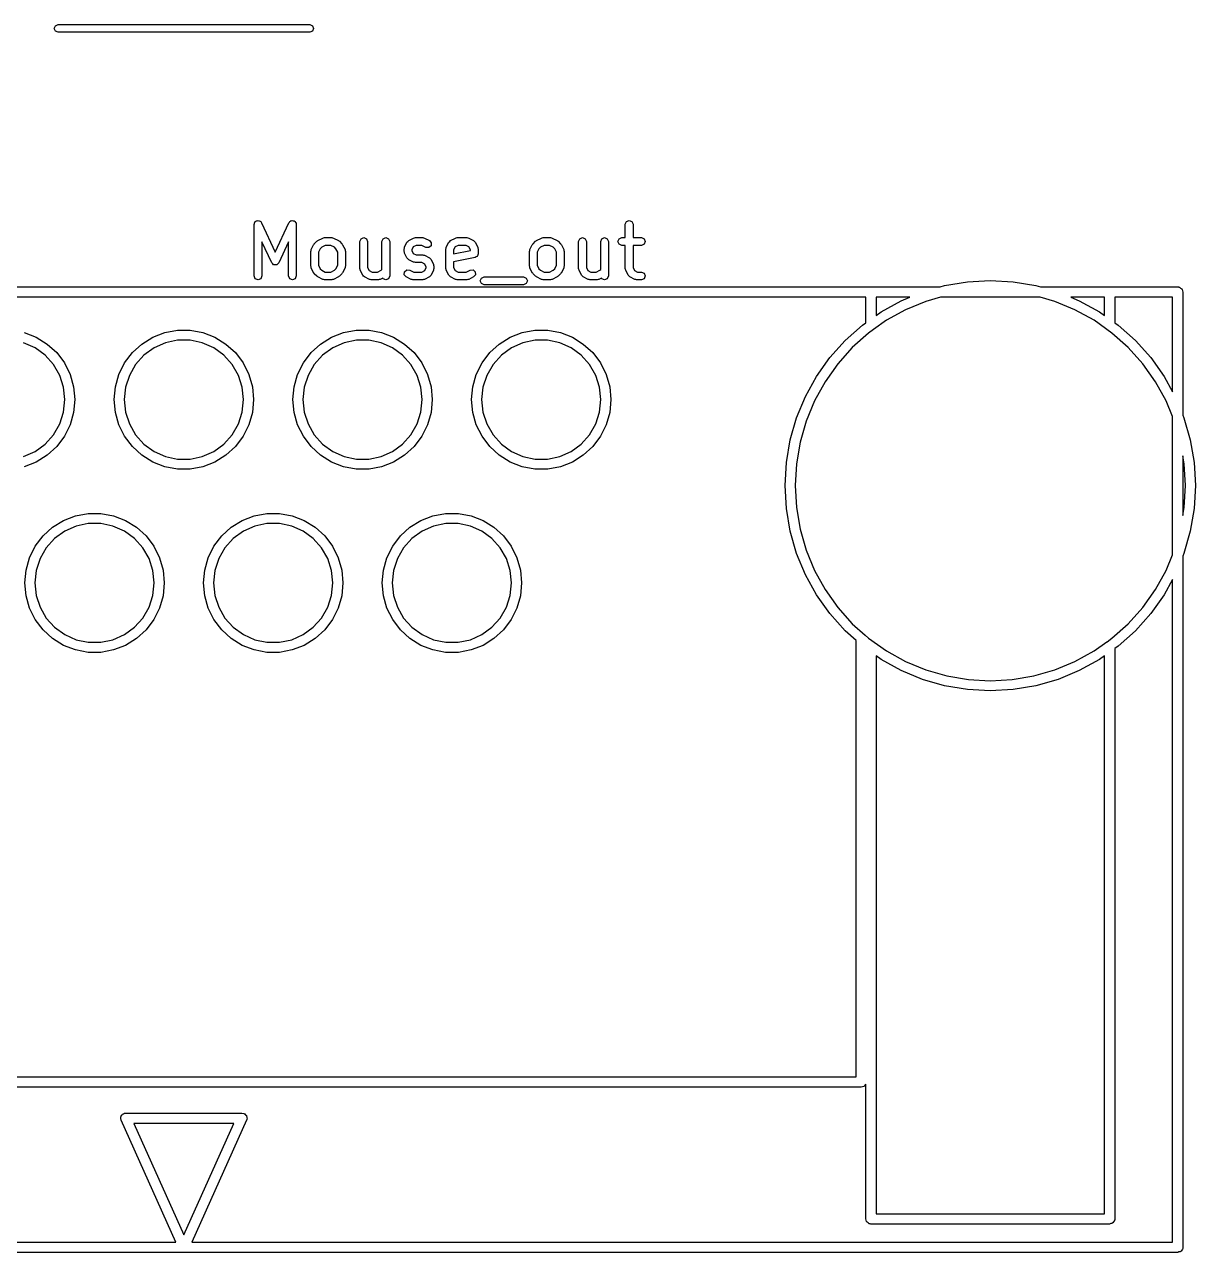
# Model space of a CAD drawing. Extents: x 1.38 to 2.62, y -3.52 to -1.68.
# Drawn here: x 1.903 to 2.617, y -3.52 to -2.771 of the extents above; entities that cross this region are included whole.
import ezdxf

# ---------------------------------------------------------------- set-up
doc = ezdxf.new("R2010")
doc.units = 0
doc.header["$MEASUREMENT"] = 0
doc.layers.add('BLACK', color=7, linetype='CONTINUOUS')

msp = doc.modelspace()

# ---------------------------------------------------------------- linework, layer by layer
at = {"layer": 'BLACK', "linetype": 'CONTINUOUS'}
for p, q in [((1.92087, -2.77361), (1.92156, -2.77194)), ((1.92156, -2.77528), (1.92087, -2.77361)), ((1.92156, -2.77194), (1.92323, -2.77124)), ((1.92323, -2.77597), (1.92156, -2.77528)), ((1.92323, -2.77124), (2, -2.77124)), ((2, -2.77597), (1.92323, -2.77597)), ((2, -2.77124), (2.07677, -2.77124)), ((2.07677, -2.77597), (2, -2.77597)), ((2.07677, -2.77124), (2.07844, -2.77194)), ((2.07844, -2.77528), (2.07677, -2.77597)), ((2.07844, -2.77194), (2.07913, -2.77361)), ((2.07913, -2.77361), (2.07844, -2.77528)), ((2.04398, -2.89124), (2.04427, -2.89093)), ((2.04427, -2.89093), (2.04478, -2.89091)), ((2.04478, -2.89091), (2.04526, -2.89071)), ((2.04526, -2.89071), (2.04565, -2.89087)), ((2.04565, -2.89087), (2.04607, -2.89085)), ((2.04607, -2.89085), (2.04645, -2.89121)), ((2.06507, -2.89121), (2.06545, -2.89085)), ((2.06545, -2.89085), (2.06587, -2.89087)), ((2.06587, -2.89087), (2.06626, -2.89071)), ((2.06626, -2.89071), (2.06674, -2.89091)), ((2.06674, -2.89091), (2.06726, -2.89093)), ((2.06726, -2.89093), (2.06754, -2.89124)), ((2.27007, -2.8914), (2.27174, -2.89071)), ((2.27174, -2.89071), (2.27341, -2.8914)), ((2.0429, -2.89307), (2.04306, -2.89269)), ((2.0429, -2.92457), (2.0429, -2.89307)), ((2.04304, -2.89227), (2.0434, -2.89188)), ((2.04306, -2.89269), (2.04304, -2.89227)), ((2.0434, -2.89188), (2.04359, -2.8914)), ((2.04359, -2.8914), (2.04398, -2.89124)), ((2.04645, -2.89121), (2.04693, -2.8914)), ((2.04693, -2.8914), (2.0471, -2.89179)), ((2.0471, -2.89179), (2.0474, -2.89208)), ((2.0474, -2.89208), (2.05576, -2.90999)), ((2.05576, -2.90999), (2.06412, -2.89208)), ((2.06412, -2.89208), (2.06443, -2.89179)), ((2.06443, -2.89179), (2.06459, -2.8914)), ((2.06459, -2.8914), (2.06507, -2.89121)), ((2.06754, -2.89124), (2.06793, -2.8914)), ((2.06793, -2.8914), (2.06813, -2.89188)), ((2.06813, -2.89188), (2.06848, -2.89227)), ((2.06848, -2.89227), (2.06846, -2.89269)), ((2.06846, -2.89269), (2.06862, -2.89307)), ((2.06862, -2.89307), (2.06862, -2.92457)), ((2.26937, -2.89307), (2.27007, -2.8914)), ((2.26937, -2.90121), (2.26937, -2.89307)), ((2.27341, -2.8914), (2.2741, -2.89307)), ((2.2741, -2.89307), (2.2741, -2.90121)), ((2.05362, -2.91657), (2.04763, -2.90372)), ((2.04763, -2.90372), (2.04763, -2.92457)), ((2.0639, -2.90372), (2.0579, -2.91657)), ((2.0639, -2.92457), (2.0639, -2.90372)), ((2.07765, -2.90852), (2.07915, -2.90552)), ((2.07915, -2.90552), (2.07944, -2.90526)), ((2.07944, -2.90526), (2.07959, -2.9049)), ((2.07959, -2.9049), (2.08109, -2.9034)), ((2.08109, -2.9034), (2.08145, -2.90325)), ((2.08145, -2.90325), (2.0817, -2.90296)), ((2.0817, -2.90296), (2.0847, -2.90146)), ((2.08632, -2.90594), (2.08416, -2.90701)), ((2.0847, -2.90146), (2.08525, -2.90142)), ((2.08525, -2.90142), (2.08576, -2.90121)), ((2.08576, -2.90121), (2.09026, -2.90121)), ((2.0897, -2.90594), (2.08632, -2.90594)), ((2.09186, -2.90701), (2.0897, -2.90594)), ((2.09026, -2.90121), (2.09077, -2.90142)), ((2.09077, -2.90142), (2.09132, -2.90146)), ((2.09132, -2.90146), (2.09431, -2.90296)), ((2.09431, -2.90296), (2.09457, -2.90325)), ((2.09457, -2.90325), (2.09493, -2.9034)), ((2.09493, -2.9034), (2.09643, -2.9049)), ((2.09643, -2.9049), (2.09658, -2.90526)), ((2.09658, -2.90526), (2.09687, -2.90552)), ((2.09687, -2.90552), (2.09837, -2.90852)), ((2.10739, -2.90357), (2.10809, -2.9019)), ((2.10739, -2.92007), (2.10739, -2.90357)), ((2.10809, -2.9019), (2.10976, -2.90121)), ((2.10976, -2.90121), (2.11143, -2.9019)), ((2.11143, -2.9019), (2.11212, -2.90357)), ((2.11212, -2.90357), (2.11212, -2.91951)), ((2.12089, -2.90357), (2.12158, -2.9019)), ((2.12089, -2.92059), (2.12089, -2.90357)), ((2.12158, -2.9019), (2.12325, -2.90121)), ((2.12325, -2.90121), (2.12492, -2.9019)), ((2.12492, -2.9019), (2.12562, -2.90357)), ((2.12562, -2.90357), (2.12562, -2.92457)), ((2.13464, -2.90702), (2.13614, -2.90402)), ((2.13614, -2.90402), (2.13671, -2.90353)), ((2.13671, -2.90353), (2.1372, -2.90296)), ((2.1372, -2.90296), (2.1402, -2.90146)), ((2.14181, -2.90594), (2.14001, -2.90683)), ((2.1402, -2.90146), (2.14074, -2.90142)), ((2.14074, -2.90142), (2.14125, -2.90121)), ((2.14125, -2.90121), (2.14575, -2.90121)), ((2.14519, -2.90594), (2.14181, -2.90594)), ((2.14769, -2.90719), (2.14519, -2.90594)), ((2.14575, -2.90121), (2.14626, -2.90142)), ((2.14626, -2.90142), (2.14681, -2.90146)), ((2.14681, -2.90146), (2.14981, -2.90296)), ((2.14981, -2.90296), (2.15099, -2.90433)), ((2.15099, -2.90433), (2.15086, -2.90613)), ((2.16014, -2.90702), (2.16164, -2.90402)), ((2.16164, -2.90402), (2.1622, -2.90353)), ((2.1622, -2.90353), (2.16269, -2.90296)), ((2.16269, -2.90296), (2.16569, -2.90146)), ((2.16731, -2.90594), (2.16551, -2.90683)), ((2.16569, -2.90146), (2.16624, -2.90142)), ((2.16624, -2.90142), (2.16675, -2.90121)), ((2.16675, -2.90121), (2.17275, -2.90121)), ((2.17219, -2.90594), (2.16731, -2.90594)), ((2.17399, -2.90683), (2.17219, -2.90594)), ((2.17275, -2.90121), (2.17326, -2.90142)), ((2.17326, -2.90142), (2.1738, -2.90146)), ((2.1738, -2.90146), (2.1768, -2.90296)), ((2.1768, -2.90296), (2.1773, -2.90353)), ((2.1773, -2.90353), (2.17786, -2.90402)), ((2.17786, -2.90402), (2.17936, -2.90702)), ((2.21113, -2.90852), (2.21263, -2.90552)), ((2.21263, -2.90552), (2.21292, -2.90526)), ((2.21292, -2.90526), (2.21307, -2.9049)), ((2.21307, -2.9049), (2.21457, -2.9034)), ((2.21457, -2.9034), (2.21493, -2.90325)), ((2.21493, -2.90325), (2.21519, -2.90296)), ((2.21519, -2.90296), (2.21819, -2.90146)), ((2.2198, -2.90594), (2.21764, -2.90701)), ((2.21819, -2.90146), (2.21873, -2.90142)), ((2.21873, -2.90142), (2.21924, -2.90121)), ((2.21924, -2.90121), (2.22374, -2.90121)), ((2.22318, -2.90594), (2.2198, -2.90594)), ((2.22534, -2.90701), (2.22318, -2.90594)), ((2.22374, -2.90121), (2.22425, -2.90142)), ((2.22425, -2.90142), (2.2248, -2.90146)), ((2.2248, -2.90146), (2.2278, -2.90296)), ((2.2278, -2.90296), (2.22805, -2.90325)), ((2.22805, -2.90325), (2.22841, -2.9034)), ((2.22841, -2.9034), (2.22991, -2.9049)), ((2.22991, -2.9049), (2.23006, -2.90526)), ((2.23006, -2.90526), (2.23035, -2.90552)), ((2.23035, -2.90552), (2.23185, -2.90852)), ((2.24088, -2.90357), (2.24157, -2.9019)), ((2.24088, -2.92007), (2.24088, -2.90357)), ((2.24157, -2.9019), (2.24324, -2.90121)), ((2.24324, -2.90121), (2.24491, -2.9019)), ((2.24491, -2.9019), (2.2456, -2.90357)), ((2.2456, -2.90357), (2.2456, -2.91951)), ((2.25438, -2.90357), (2.25507, -2.9019)), ((2.25438, -2.92059), (2.25438, -2.90357)), ((2.25507, -2.9019), (2.25674, -2.90121)), ((2.25674, -2.90121), (2.25841, -2.9019)), ((2.25841, -2.9019), (2.2591, -2.90357)), ((2.2591, -2.90357), (2.2591, -2.92457)), ((2.26487, -2.90357), (2.26557, -2.9019)), ((2.26557, -2.90524), (2.26487, -2.90357)), ((2.26557, -2.9019), (2.26724, -2.90121)), ((2.26724, -2.90594), (2.26557, -2.90524)), ((2.26724, -2.90121), (2.26937, -2.90121)), ((2.26937, -2.90594), (2.26724, -2.90594)), ((2.26937, -2.92007), (2.26937, -2.90594)), ((2.2741, -2.90121), (2.27924, -2.90121)), ((2.27924, -2.90594), (2.2741, -2.90594)), ((2.2741, -2.90594), (2.2741, -2.91951)), ((2.27924, -2.90121), (2.28091, -2.9019)), ((2.28091, -2.90524), (2.27924, -2.90594)), ((2.28091, -2.9019), (2.2816, -2.90357)), ((2.2816, -2.90357), (2.28091, -2.90524)), ((2.0774, -2.90957), (2.07761, -2.90906)), ((2.0774, -2.91857), (2.0774, -2.90957)), ((2.07761, -2.90906), (2.07765, -2.90852)), ((2.0832, -2.90797), (2.08212, -2.91013)), ((2.08212, -2.91013), (2.08212, -2.91801)), ((2.08416, -2.90701), (2.0832, -2.90797)), ((2.09282, -2.90797), (2.09186, -2.90701)), ((2.0939, -2.91013), (2.09282, -2.90797)), ((2.0939, -2.91801), (2.0939, -2.91013)), ((2.09837, -2.90852), (2.09841, -2.90906)), ((2.09841, -2.90906), (2.09862, -2.90957)), ((2.09862, -2.90957), (2.09862, -2.91857)), ((2.13439, -2.90807), (2.1346, -2.90756)), ((2.13439, -2.90957), (2.13439, -2.90807)), ((2.1346, -2.91008), (2.13439, -2.90957)), ((2.1346, -2.90756), (2.13464, -2.90702)), ((2.13464, -2.91063), (2.1346, -2.91008)), ((2.13614, -2.91363), (2.13464, -2.91063)), ((2.14001, -2.90683), (2.13912, -2.90863)), ((2.13912, -2.90863), (2.13912, -2.90901)), ((2.13912, -2.90901), (2.14001, -2.91081)), ((2.14001, -2.91081), (2.14181, -2.91171)), ((2.14181, -2.91171), (2.14575, -2.91171)), ((2.14575, -2.91171), (2.14626, -2.91192)), ((2.14626, -2.91192), (2.14681, -2.91196)), ((2.14681, -2.91196), (2.14981, -2.91346)), ((2.1495, -2.90731), (2.14769, -2.90719)), ((2.15086, -2.90613), (2.1495, -2.90731)), ((2.15989, -2.90807), (2.1601, -2.90756)), ((2.15989, -2.92007), (2.15989, -2.90807)), ((2.1601, -2.90756), (2.16014, -2.90702)), ((2.16551, -2.90683), (2.16461, -2.90863)), ((2.16461, -2.90863), (2.16461, -2.91119)), ((2.16461, -2.91119), (2.17489, -2.90914)), ((2.17771, -2.91339), (2.16461, -2.91601)), ((2.17489, -2.90863), (2.17399, -2.90683)), ((2.17489, -2.90914), (2.17489, -2.90863)), ((2.17828, -2.91301), (2.17771, -2.91339)), ((2.17892, -2.91274), (2.17828, -2.91301)), ((2.17901, -2.91252), (2.17892, -2.91274)), ((2.17921, -2.91238), (2.17901, -2.91252)), ((2.17935, -2.91171), (2.17921, -2.91238)), ((2.17961, -2.91107), (2.17935, -2.91171)), ((2.17936, -2.90702), (2.1794, -2.90756)), ((2.1794, -2.90756), (2.17961, -2.90807)), ((2.17961, -2.90807), (2.17961, -2.91107)), ((2.21088, -2.90957), (2.21109, -2.90906)), ((2.21088, -2.91857), (2.21088, -2.90957)), ((2.21109, -2.90906), (2.21113, -2.90852)), ((2.21668, -2.90797), (2.21561, -2.91013)), ((2.21561, -2.91013), (2.21561, -2.91801)), ((2.21764, -2.90701), (2.21668, -2.90797)), ((2.2263, -2.90797), (2.22534, -2.90701)), ((2.22738, -2.91013), (2.2263, -2.90797)), ((2.22738, -2.91801), (2.22738, -2.91013)), ((2.23185, -2.90852), (2.23189, -2.90906)), ((2.23189, -2.90906), (2.2321, -2.90957)), ((2.2321, -2.90957), (2.2321, -2.91857)), ((2.05422, -2.91712), (2.05362, -2.91657)), ((2.05476, -2.91771), (2.05422, -2.91712)), ((2.05487, -2.91772), (2.05476, -2.91771)), ((2.05496, -2.91779), (2.05487, -2.91772)), ((2.05576, -2.91776), (2.05496, -2.91779)), ((2.05657, -2.91779), (2.05576, -2.91776)), ((2.05665, -2.91772), (2.05657, -2.91779)), ((2.05676, -2.91771), (2.05665, -2.91772)), ((2.05731, -2.91712), (2.05676, -2.91771)), ((2.0579, -2.91657), (2.05731, -2.91712)), ((2.07761, -2.91908), (2.0774, -2.91857)), ((2.07765, -2.91963), (2.07761, -2.91908)), ((2.07915, -2.92263), (2.07765, -2.91963)), ((2.08212, -2.91801), (2.0832, -2.92017)), ((2.0832, -2.92017), (2.08416, -2.92113)), ((2.09186, -2.92113), (2.09282, -2.92017)), ((2.09282, -2.92017), (2.0939, -2.91801)), ((2.09837, -2.91963), (2.09687, -2.92263)), ((2.09841, -2.91908), (2.09837, -2.91963)), ((2.09862, -2.91857), (2.09841, -2.91908)), ((2.1076, -2.92058), (2.10739, -2.92007)), ((2.10764, -2.92113), (2.1076, -2.92058)), ((2.11212, -2.91951), (2.11302, -2.92131)), ((2.12036, -2.92113), (2.12089, -2.92059)), ((2.13464, -2.92201), (2.13601, -2.92083)), ((2.13601, -2.92083), (2.13781, -2.92096)), ((2.13671, -2.91412), (2.13614, -2.91363)), ((2.1372, -2.91468), (2.13671, -2.91412)), ((2.1402, -2.91618), (2.1372, -2.91468)), ((2.14074, -2.91622), (2.1402, -2.91618)), ((2.14125, -2.91643), (2.14074, -2.91622)), ((2.14519, -2.91643), (2.14125, -2.91643)), ((2.14699, -2.91733), (2.14519, -2.91643)), ((2.14789, -2.91913), (2.14699, -2.91733)), ((2.14699, -2.92131), (2.14789, -2.91951)), ((2.14789, -2.91951), (2.14789, -2.91913)), ((2.14981, -2.91346), (2.1503, -2.91402)), ((2.1503, -2.91402), (2.15086, -2.91452)), ((2.15086, -2.91452), (2.15236, -2.91751)), ((2.15236, -2.91751), (2.1524, -2.91806)), ((2.1524, -2.92058), (2.15236, -2.92113)), ((2.1524, -2.91806), (2.15261, -2.91857)), ((2.15261, -2.92007), (2.1524, -2.92058)), ((2.15261, -2.91857), (2.15261, -2.92007)), ((2.1601, -2.92058), (2.15989, -2.92007)), ((2.16014, -2.92113), (2.1601, -2.92058)), ((2.16461, -2.91601), (2.16461, -2.91951)), ((2.16461, -2.91951), (2.16551, -2.92131)), ((2.17469, -2.92096), (2.1765, -2.92083)), ((2.1765, -2.92083), (2.17786, -2.92201)), ((2.21109, -2.91908), (2.21088, -2.91857)), ((2.21113, -2.91963), (2.21109, -2.91908)), ((2.21263, -2.92263), (2.21113, -2.91963)), ((2.21561, -2.91801), (2.21668, -2.92017)), ((2.21668, -2.92017), (2.21764, -2.92113)), ((2.22534, -2.92113), (2.2263, -2.92017)), ((2.2263, -2.92017), (2.22738, -2.91801)), ((2.23185, -2.91963), (2.23035, -2.92263)), ((2.23189, -2.91908), (2.23185, -2.91963)), ((2.2321, -2.91857), (2.23189, -2.91908)), ((2.24109, -2.92058), (2.24088, -2.92007)), ((2.24113, -2.92113), (2.24109, -2.92058)), ((2.2456, -2.91951), (2.2465, -2.92131)), ((2.25384, -2.92113), (2.25438, -2.92059)), ((2.26958, -2.92058), (2.26937, -2.92007)), ((2.26962, -2.92113), (2.26958, -2.92058)), ((2.2741, -2.91951), (2.275, -2.92131)), ((2.04359, -2.92624), (2.0429, -2.92457)), ((2.04526, -2.92693), (2.04359, -2.92624)), ((2.04693, -2.92624), (2.04526, -2.92693)), ((2.04763, -2.92457), (2.04693, -2.92624)), ((2.06459, -2.92624), (2.0639, -2.92457)), ((2.06626, -2.92693), (2.06459, -2.92624)), ((2.06793, -2.92624), (2.06626, -2.92693)), ((2.06862, -2.92457), (2.06793, -2.92624)), ((2.07944, -2.92288), (2.07915, -2.92263)), ((2.07959, -2.92324), (2.07944, -2.92288)), ((2.08109, -2.92474), (2.07959, -2.92324)), ((2.08145, -2.92489), (2.08109, -2.92474)), ((2.0817, -2.92518), (2.08145, -2.92489)), ((2.0847, -2.92668), (2.0817, -2.92518)), ((2.08416, -2.92113), (2.08632, -2.92221)), ((2.08525, -2.92672), (2.0847, -2.92668)), ((2.08576, -2.92693), (2.08525, -2.92672)), ((2.09026, -2.92693), (2.08576, -2.92693)), ((2.08632, -2.92221), (2.0897, -2.92221)), ((2.0897, -2.92221), (2.09186, -2.92113)), ((2.09077, -2.92672), (2.09026, -2.92693)), ((2.09132, -2.92668), (2.09077, -2.92672)), ((2.09431, -2.92518), (2.09132, -2.92668)), ((2.09457, -2.92489), (2.09431, -2.92518)), ((2.09493, -2.92474), (2.09457, -2.92489)), ((2.09643, -2.92324), (2.09493, -2.92474)), ((2.09658, -2.92288), (2.09643, -2.92324)), ((2.09687, -2.92263), (2.09658, -2.92288)), ((2.10914, -2.92413), (2.10764, -2.92113)), ((2.10971, -2.92462), (2.10914, -2.92413)), ((2.1102, -2.92518), (2.10971, -2.92462)), ((2.1132, -2.92668), (2.1102, -2.92518)), ((2.11302, -2.92131), (2.11481, -2.92221)), ((2.11375, -2.92672), (2.1132, -2.92668)), ((2.11426, -2.92693), (2.11375, -2.92672)), ((2.11876, -2.92693), (2.11426, -2.92693)), ((2.11481, -2.92221), (2.1182, -2.92221)), ((2.1182, -2.92221), (2.12036, -2.92113)), ((2.11926, -2.92672), (2.11876, -2.92693)), ((2.11981, -2.92668), (2.11926, -2.92672)), ((2.12143, -2.92587), (2.11981, -2.92668)), ((2.12158, -2.92624), (2.12143, -2.92587)), ((2.12325, -2.92693), (2.12158, -2.92624)), ((2.12492, -2.92624), (2.12325, -2.92693)), ((2.12562, -2.92457), (2.12492, -2.92624)), ((2.13451, -2.92382), (2.13464, -2.92201)), ((2.1357, -2.92518), (2.13451, -2.92382)), ((2.1387, -2.92668), (2.1357, -2.92518)), ((2.13781, -2.92096), (2.14031, -2.92221)), ((2.13924, -2.92672), (2.1387, -2.92668)), ((2.13975, -2.92693), (2.13924, -2.92672)), ((2.14575, -2.92693), (2.13975, -2.92693)), ((2.14031, -2.92221), (2.14519, -2.92221)), ((2.14519, -2.92221), (2.14699, -2.92131)), ((2.14626, -2.92672), (2.14575, -2.92693)), ((2.14681, -2.92668), (2.14626, -2.92672)), ((2.14981, -2.92518), (2.14681, -2.92668)), ((2.1503, -2.92462), (2.14981, -2.92518)), ((2.15086, -2.92413), (2.1503, -2.92462)), ((2.15236, -2.92113), (2.15086, -2.92413)), ((2.16164, -2.92413), (2.16014, -2.92113)), ((2.1622, -2.92462), (2.16164, -2.92413)), ((2.16269, -2.92518), (2.1622, -2.92462)), ((2.16569, -2.92668), (2.16269, -2.92518)), ((2.16551, -2.92131), (2.16731, -2.92221)), ((2.16624, -2.92672), (2.16569, -2.92668)), ((2.16675, -2.92693), (2.16624, -2.92672)), ((2.17275, -2.92693), (2.16675, -2.92693)), ((2.16731, -2.92221), (2.17219, -2.92221)), ((2.17219, -2.92221), (2.17469, -2.92096)), ((2.17326, -2.92672), (2.17275, -2.92693)), ((2.1738, -2.92668), (2.17326, -2.92672)), ((2.1768, -2.92518), (2.1738, -2.92668)), ((2.17799, -2.92382), (2.1768, -2.92518)), ((2.17786, -2.92201), (2.17799, -2.92382)), ((2.18088, -2.92757), (2.18158, -2.9259)), ((2.18158, -2.92924), (2.18088, -2.92757)), ((2.18158, -2.9259), (2.18325, -2.92521)), ((2.18325, -2.92521), (2.20724, -2.92521)), ((2.20724, -2.92521), (2.20891, -2.9259)), ((2.20891, -2.9259), (2.20961, -2.92757)), ((2.20961, -2.92757), (2.20891, -2.92924)), ((2.21292, -2.92288), (2.21263, -2.92263)), ((2.21307, -2.92324), (2.21292, -2.92288)), ((2.21457, -2.92474), (2.21307, -2.92324)), ((2.21493, -2.92489), (2.21457, -2.92474)), ((2.21519, -2.92518), (2.21493, -2.92489)), ((2.21819, -2.92668), (2.21519, -2.92518)), ((2.21764, -2.92113), (2.2198, -2.92221)), ((2.21873, -2.92672), (2.21819, -2.92668)), ((2.21924, -2.92693), (2.21873, -2.92672)), ((2.22374, -2.92693), (2.21924, -2.92693)), ((2.2198, -2.92221), (2.22318, -2.92221)), ((2.22318, -2.92221), (2.22534, -2.92113)), ((2.22425, -2.92672), (2.22374, -2.92693)), ((2.2248, -2.92668), (2.22425, -2.92672)), ((2.2278, -2.92518), (2.2248, -2.92668)), ((2.22805, -2.92489), (2.2278, -2.92518)), ((2.22841, -2.92474), (2.22805, -2.92489)), ((2.22991, -2.92324), (2.22841, -2.92474)), ((2.23006, -2.92288), (2.22991, -2.92324)), ((2.23035, -2.92263), (2.23006, -2.92288)), ((2.24263, -2.92413), (2.24113, -2.92113)), ((2.24319, -2.92462), (2.24263, -2.92413)), ((2.24368, -2.92518), (2.24319, -2.92462)), ((2.24668, -2.92668), (2.24368, -2.92518)), ((2.2465, -2.92131), (2.2483, -2.92221)), ((2.24723, -2.92672), (2.24668, -2.92668)), ((2.24774, -2.92693), (2.24723, -2.92672)), ((2.25224, -2.92693), (2.24774, -2.92693)), ((2.2483, -2.92221), (2.25168, -2.92221)), ((2.25168, -2.92221), (2.25384, -2.92113)), ((2.25275, -2.92672), (2.25224, -2.92693)), ((2.25329, -2.92668), (2.25275, -2.92672)), ((2.25492, -2.92587), (2.25329, -2.92668)), ((2.25507, -2.92624), (2.25492, -2.92587)), ((2.25674, -2.92693), (2.25507, -2.92624)), ((2.25841, -2.92624), (2.25674, -2.92693)), ((2.2591, -2.92457), (2.25841, -2.92624)), ((2.27112, -2.92413), (2.26962, -2.92113)), ((2.27169, -2.92462), (2.27112, -2.92413)), ((2.27218, -2.92518), (2.27169, -2.92462)), ((2.27518, -2.92668), (2.27218, -2.92518)), ((2.275, -2.92131), (2.27679, -2.92221)), ((2.27573, -2.92672), (2.27518, -2.92668)), ((2.27624, -2.92693), (2.27573, -2.92672)), ((2.27924, -2.92693), (2.27624, -2.92693)), ((2.27679, -2.92221), (2.27924, -2.92221)), ((2.27924, -2.92221), (2.28091, -2.9229)), ((2.28091, -2.92624), (2.27924, -2.92693)), ((2.28091, -2.9229), (2.2816, -2.92457)), ((2.2816, -2.92457), (2.28091, -2.92624)), ((2.46427, -2.93042), (2.47811, -2.92807)), ((2.47811, -2.92807), (2.49213, -2.92728)), ((2.49213, -2.92728), (2.50614, -2.92807)), ((2.50614, -2.92807), (2.51998, -2.93042)), ((1.5385, -2.93122), (2.4615, -2.93122)), ((2.18325, -2.92993), (2.18158, -2.92924)), ((2.20724, -2.92993), (2.18325, -2.92993)), ((2.20891, -2.92924), (2.20724, -2.92993)), ((2.4615, -2.93122), (2.46427, -2.93042)), ((2.51998, -2.93042), (2.52276, -2.93122)), ((2.52276, -2.93122), (2.6065, -2.93122)), ((2.6065, -2.93122), (2.60691, -2.93129)), ((2.60691, -2.93129), (2.60704, -2.93127)), ((2.60704, -2.93127), (2.60716, -2.93134)), ((2.60716, -2.93134), (2.60757, -2.93141)), ((2.60757, -2.93141), (2.6082, -2.93194)), ((2.6082, -2.93194), (2.60891, -2.93235)), ((2.60891, -2.93235), (2.60901, -2.93261)), ((2.60901, -2.93261), (2.60922, -2.9328)), ((2.60922, -2.9328), (2.60937, -2.9336)), ((2.60937, -2.9336), (2.60965, -2.93437)), ((2.60965, -2.93437), (2.60965, -3.00956)), ((2.41614, -2.93752), (1.58386, -2.93752)), ((2.41614, -2.95313), (2.41614, -2.93752)), ((2.42244, -2.93752), (2.42244, -2.94866)), ((2.44302, -2.93752), (2.42244, -2.93752)), ((2.42552, -2.94647), (2.43781, -2.93968)), ((2.43781, -2.93968), (2.44302, -2.93752)), ((2.45279, -2.94008), (2.44046, -2.94519)), ((2.46167, -2.93752), (2.45279, -2.94008)), ((2.52258, -2.93752), (2.46167, -2.93752)), ((2.53146, -2.94008), (2.52258, -2.93752)), ((2.54379, -2.94519), (2.53146, -2.94008)), ((2.54123, -2.93752), (2.54645, -2.93968)), ((2.56181, -2.93752), (2.54123, -2.93752)), ((2.54645, -2.93968), (2.55873, -2.94647)), ((2.56181, -2.94866), (2.56181, -2.93752)), ((2.56811, -2.93752), (2.56811, -2.95313)), ((2.60335, -2.93752), (2.56811, -2.93752)), ((2.60335, -2.9953), (2.60335, -2.93752)), ((2.42244, -2.94866), (2.42552, -2.94647)), ((2.44046, -2.94519), (2.42877, -2.95165)), ((2.55548, -2.95165), (2.54379, -2.94519)), ((2.55873, -2.94647), (2.56181, -2.94866)), ((1.98836, -2.95912), (1.99608, -2.95768)), ((1.99608, -2.95768), (2.00392, -2.95768)), ((2.00392, -2.95768), (2.01164, -2.95912)), ((2.09742, -2.95912), (2.10513, -2.95768)), ((2.10513, -2.95768), (2.11298, -2.95768)), ((2.11298, -2.95768), (2.12069, -2.95912)), ((2.20647, -2.95912), (2.21419, -2.95768)), ((2.21419, -2.95768), (2.22203, -2.95768)), ((2.22203, -2.95768), (2.22975, -2.95912)), ((2.4036, -2.96395), (2.41407, -2.9546)), ((2.41407, -2.9546), (2.41614, -2.95313)), ((2.42083, -2.95728), (2.41788, -2.95938)), ((2.42087, -2.95728), (2.42083, -2.95728)), ((2.42091, -2.95723), (2.42087, -2.95728)), ((2.42877, -2.95165), (2.42091, -2.95723)), ((2.56637, -2.95938), (2.55548, -2.95165)), ((2.56811, -2.95313), (2.57018, -2.9546)), ((2.57018, -2.9546), (2.58065, -2.96395)), ((1.90915, -2.96848), (1.9022, -2.96538)), ((1.90258, -2.95912), (1.9099, -2.96196)), ((1.9099, -2.96196), (1.91657, -2.96609)), ((1.97438, -2.96609), (1.98105, -2.96196)), ((1.98105, -2.96196), (1.98836, -2.95912)), ((1.98875, -2.96538), (1.98179, -2.96848)), ((1.99619, -2.9638), (1.98875, -2.96538)), ((2.00381, -2.9638), (1.99619, -2.9638)), ((2.01125, -2.96538), (2.00381, -2.9638)), ((2.01821, -2.96848), (2.01125, -2.96538)), ((2.01164, -2.95912), (2.01895, -2.96196)), ((2.01895, -2.96196), (2.02562, -2.96609)), ((2.08343, -2.96609), (2.0901, -2.96196)), ((2.0901, -2.96196), (2.09742, -2.95912)), ((2.0978, -2.96538), (2.09085, -2.96848)), ((2.10525, -2.9638), (2.0978, -2.96538)), ((2.11286, -2.9638), (2.10525, -2.9638)), ((2.12031, -2.96538), (2.11286, -2.9638)), ((2.12727, -2.96848), (2.12031, -2.96538)), ((2.12069, -2.95912), (2.12801, -2.96196)), ((2.12801, -2.96196), (2.13468, -2.96609)), ((2.19249, -2.96609), (2.19916, -2.96196)), ((2.19916, -2.96196), (2.20647, -2.95912)), ((2.20686, -2.96538), (2.1999, -2.96848)), ((2.2143, -2.9638), (2.20686, -2.96538)), ((2.22192, -2.9638), (2.2143, -2.9638)), ((2.22936, -2.96538), (2.22192, -2.9638)), ((2.23632, -2.96848), (2.22936, -2.96538)), ((2.22975, -2.95912), (2.23706, -2.96196)), ((2.23706, -2.96196), (2.24373, -2.96609)), ((2.39424, -2.97442), (2.4036, -2.96395)), ((2.41788, -2.95938), (2.40792, -2.96827)), ((2.57633, -2.96827), (2.56637, -2.95938)), ((2.58065, -2.96395), (2.59001, -2.97442)), ((1.91531, -2.97295), (1.90915, -2.96848)), ((1.92041, -2.97861), (1.91531, -2.97295)), ((1.91657, -2.96609), (1.92237, -2.97137)), ((1.92237, -2.97137), (1.9271, -2.97764)), ((1.96385, -2.97764), (1.96858, -2.97137)), ((1.96858, -2.97137), (1.97438, -2.96609)), ((1.97563, -2.97295), (1.97054, -2.97861)), ((1.98179, -2.96848), (1.97563, -2.97295)), ((2.02437, -2.97295), (2.01821, -2.96848)), ((2.02946, -2.97861), (2.02437, -2.97295)), ((2.02562, -2.96609), (2.03142, -2.97137)), ((2.03142, -2.97137), (2.03615, -2.97764)), ((2.0729, -2.97764), (2.07763, -2.97137)), ((2.07763, -2.97137), (2.08343, -2.96609)), ((2.08469, -2.97295), (2.07959, -2.97861)), ((2.09085, -2.96848), (2.08469, -2.97295)), ((2.13342, -2.97295), (2.12727, -2.96848)), ((2.13852, -2.97861), (2.13342, -2.97295)), ((2.13468, -2.96609), (2.14048, -2.97137)), ((2.14048, -2.97137), (2.14521, -2.97764)), ((2.18196, -2.97764), (2.18669, -2.97137)), ((2.18669, -2.97137), (2.19249, -2.96609)), ((2.19374, -2.97295), (2.18865, -2.97861)), ((2.1999, -2.96848), (2.19374, -2.97295)), ((2.24248, -2.97295), (2.23632, -2.96848)), ((2.24757, -2.97861), (2.24248, -2.97295)), ((2.24373, -2.96609), (2.24953, -2.97137)), ((2.24953, -2.97137), (2.25426, -2.97764)), ((2.40792, -2.96827), (2.39902, -2.97823)), ((2.58523, -2.97823), (2.57633, -2.96827)), ((1.92422, -2.98521), (1.92041, -2.97861)), ((1.9271, -2.97764), (1.93059, -2.98466)), ((1.96035, -2.98466), (1.96385, -2.97764)), ((1.97054, -2.97861), (1.96673, -2.98521)), ((2.03327, -2.98521), (2.02946, -2.97861)), ((2.03615, -2.97764), (2.03965, -2.98466)), ((2.06941, -2.98466), (2.0729, -2.97764)), ((2.07959, -2.97861), (2.07578, -2.98521)), ((2.14233, -2.98521), (2.13852, -2.97861)), ((2.14521, -2.97764), (2.1487, -2.98466)), ((2.17846, -2.98466), (2.18196, -2.97764)), ((2.18865, -2.97861), (2.18484, -2.98521)), ((2.25138, -2.98521), (2.24757, -2.97861)), ((2.25426, -2.97764), (2.25776, -2.98466)), ((2.38612, -2.98587), (2.39424, -2.97442)), ((2.39902, -2.97823), (2.39129, -2.98912)), ((2.59296, -2.98912), (2.58523, -2.97823)), ((2.59001, -2.97442), (2.59813, -2.98587)), ((1.92657, -2.99245), (1.92422, -2.98521)), ((1.93059, -2.98466), (1.93274, -2.99221)), ((1.9582, -2.99221), (1.96035, -2.98466)), ((1.96673, -2.98521), (1.96438, -2.99245)), ((2.03562, -2.99245), (2.03327, -2.98521)), ((2.03965, -2.98466), (2.0418, -2.99221)), ((2.06726, -2.99221), (2.06941, -2.98466)), ((2.07578, -2.98521), (2.07343, -2.99245)), ((2.14468, -2.99245), (2.14233, -2.98521)), ((2.1487, -2.98466), (2.15085, -2.99221)), ((2.17631, -2.99221), (2.17846, -2.98466)), ((2.18484, -2.98521), (2.18249, -2.99245)), ((2.25373, -2.99245), (2.25138, -2.98521)), ((2.25776, -2.98466), (2.25991, -2.99221)), ((2.37933, -2.99816), (2.38612, -2.98587)), ((2.59813, -2.98587), (2.60335, -2.9953)), ((1.92736, -3.00002), (1.92657, -2.99245)), ((1.93274, -2.99221), (1.93346, -3.00002)), ((1.95748, -3.00002), (1.9582, -2.99221)), ((1.96438, -2.99245), (1.96358, -3.00002)), ((2.03642, -3.00002), (2.03562, -2.99245)), ((2.0418, -2.99221), (2.04252, -3.00002)), ((2.06654, -3.00002), (2.06726, -2.99221)), ((2.07343, -2.99245), (2.07264, -3.00002)), ((2.14548, -3.00002), (2.14468, -2.99245)), ((2.15085, -2.99221), (2.15157, -3.00002)), ((2.17559, -3.00002), (2.17631, -2.99221)), ((2.18249, -2.99245), (2.18169, -3.00002)), ((2.25453, -3.00002), (2.25373, -2.99245)), ((2.25991, -2.99221), (2.26063, -3.00002)), ((2.39129, -2.98912), (2.38483, -3.00081)), ((2.59942, -3.00081), (2.59296, -2.98912)), ((1.92657, -3.00759), (1.92736, -3.00002)), ((1.93346, -3.00002), (1.93274, -3.00783)), ((1.9582, -3.00783), (1.95748, -3.00002)), ((1.96358, -3.00002), (1.96438, -3.00759)), ((2.03562, -3.00759), (2.03642, -3.00002)), ((2.04252, -3.00002), (2.0418, -3.00783)), ((2.06726, -3.00783), (2.06654, -3.00002)), ((2.07264, -3.00002), (2.07343, -3.00759)), ((2.14468, -3.00759), (2.14548, -3.00002)), ((2.15157, -3.00002), (2.15085, -3.00783)), ((2.17631, -3.00783), (2.17559, -3.00002)), ((2.18169, -3.00002), (2.18249, -3.00759)), ((2.25373, -3.00759), (2.25453, -3.00002)), ((2.26063, -3.00002), (2.25991, -3.00783)), ((2.37395, -3.01113), (2.37933, -2.99816)), ((2.38483, -3.00081), (2.37972, -3.01315)), ((2.60335, -3.0103), (2.59942, -3.00081)), ((1.92422, -3.01483), (1.92657, -3.00759)), ((1.93274, -3.00783), (1.93059, -3.01538)), ((1.96035, -3.01538), (1.9582, -3.00783)), ((1.96438, -3.00759), (1.96673, -3.01483)), ((2.03327, -3.01483), (2.03562, -3.00759)), ((2.0418, -3.00783), (2.03965, -3.01538)), ((2.06941, -3.01538), (2.06726, -3.00783)), ((2.07343, -3.00759), (2.07578, -3.01483)), ((2.14233, -3.01483), (2.14468, -3.00759)), ((2.15085, -3.00783), (2.1487, -3.01538)), ((2.17846, -3.01538), (2.17631, -3.00783)), ((2.18249, -3.00759), (2.18484, -3.01483)), ((2.25138, -3.01483), (2.25373, -3.00759)), ((2.25991, -3.00783), (2.25776, -3.01538)), ((2.60335, -3.09466), (2.60335, -3.0103)), ((2.60965, -3.00956), (2.6103, -3.01113)), ((1.92041, -3.02143), (1.92422, -3.01483)), ((1.93059, -3.01538), (1.9271, -3.0224)), ((1.96385, -3.0224), (1.96035, -3.01538)), ((1.96673, -3.01483), (1.97054, -3.02143)), ((2.02946, -3.02143), (2.03327, -3.01483)), ((2.03965, -3.01538), (2.03615, -3.0224)), ((2.0729, -3.0224), (2.06941, -3.01538)), ((2.07578, -3.01483), (2.07959, -3.02143)), ((2.13852, -3.02143), (2.14233, -3.01483)), ((2.1487, -3.01538), (2.14521, -3.0224)), ((2.18196, -3.0224), (2.17846, -3.01538)), ((2.18484, -3.01483), (2.18865, -3.02143)), ((2.24757, -3.02143), (2.25138, -3.01483)), ((2.25776, -3.01538), (2.25426, -3.0224)), ((2.37007, -3.02462), (2.37395, -3.01113)), ((2.37972, -3.01315), (2.37603, -3.02598)), ((2.6103, -3.01113), (2.61418, -3.02462)), ((1.91531, -3.02709), (1.92041, -3.02143)), ((1.9271, -3.0224), (1.92237, -3.02866)), ((1.96858, -3.02866), (1.96385, -3.0224)), ((1.97054, -3.02143), (1.97563, -3.02709)), ((2.02437, -3.02709), (2.02946, -3.02143)), ((2.03615, -3.0224), (2.03142, -3.02866)), ((2.07763, -3.02866), (2.0729, -3.0224)), ((2.07959, -3.02143), (2.08469, -3.02709)), ((2.13342, -3.02709), (2.13852, -3.02143)), ((2.14521, -3.0224), (2.14048, -3.02866)), ((2.18669, -3.02866), (2.18196, -3.0224)), ((2.18865, -3.02143), (2.19374, -3.02709)), ((2.24248, -3.02709), (2.24757, -3.02143)), ((2.25426, -3.0224), (2.24953, -3.02866)), ((2.36772, -3.03846), (2.37007, -3.02462)), ((2.61418, -3.02462), (2.61654, -3.03846)), ((1.9022, -3.03466), (1.90915, -3.03156)), ((1.90915, -3.03156), (1.91531, -3.02709)), ((1.92237, -3.02866), (1.91657, -3.03395)), ((1.97438, -3.03395), (1.96858, -3.02866)), ((1.97563, -3.02709), (1.98179, -3.03156)), ((1.98179, -3.03156), (1.98875, -3.03466)), ((2.01125, -3.03466), (2.01821, -3.03156)), ((2.01821, -3.03156), (2.02437, -3.02709)), ((2.03142, -3.02866), (2.02562, -3.03395)), ((2.08343, -3.03395), (2.07763, -3.02866)), ((2.08469, -3.02709), (2.09085, -3.03156)), ((2.09085, -3.03156), (2.0978, -3.03466)), ((2.12031, -3.03466), (2.12727, -3.03156)), ((2.12727, -3.03156), (2.13342, -3.02709)), ((2.14048, -3.02866), (2.13468, -3.03395)), ((2.19249, -3.03395), (2.18669, -3.02866)), ((2.19374, -3.02709), (2.1999, -3.03156)), ((2.1999, -3.03156), (2.20686, -3.03466)), ((2.22936, -3.03466), (2.23632, -3.03156)), ((2.23632, -3.03156), (2.24248, -3.02709)), ((2.24953, -3.02866), (2.24373, -3.03395)), ((2.37603, -3.02598), (2.37379, -3.03915)), ((1.9099, -3.03808), (1.90258, -3.04092)), ((1.91657, -3.03395), (1.9099, -3.03808)), ((1.98105, -3.03808), (1.97438, -3.03395)), ((1.98836, -3.04092), (1.98105, -3.03808)), ((1.98875, -3.03466), (1.99619, -3.03624)), ((1.99619, -3.03624), (2.00381, -3.03624)), ((2.00381, -3.03624), (2.01125, -3.03466)), ((2.01895, -3.03808), (2.01164, -3.04092)), ((2.02562, -3.03395), (2.01895, -3.03808)), ((2.0901, -3.03808), (2.08343, -3.03395)), ((2.09742, -3.04092), (2.0901, -3.03808)), ((2.0978, -3.03466), (2.10525, -3.03624)), ((2.10525, -3.03624), (2.11286, -3.03624)), ((2.11286, -3.03624), (2.12031, -3.03466)), ((2.12801, -3.03808), (2.12069, -3.04092)), ((2.13468, -3.03395), (2.12801, -3.03808)), ((2.19916, -3.03808), (2.19249, -3.03395)), ((2.20647, -3.04092), (2.19916, -3.03808)), ((2.20686, -3.03466), (2.2143, -3.03624)), ((2.2143, -3.03624), (2.22192, -3.03624)), ((2.22192, -3.03624), (2.22936, -3.03466)), ((2.23706, -3.03808), (2.22975, -3.04092)), ((2.24373, -3.03395), (2.23706, -3.03808)), ((2.36693, -3.05248), (2.36772, -3.03846)), ((2.37379, -3.03915), (2.37304, -3.05248)), ((2.61046, -3.03915), (2.60965, -3.03434)), ((2.60965, -3.03434), (2.60965, -3.07062)), ((2.61121, -3.05248), (2.61046, -3.03915)), ((2.61654, -3.03846), (2.61732, -3.05248)), ((1.99608, -3.04236), (1.98836, -3.04092)), ((2.00392, -3.04236), (1.99608, -3.04236)), ((2.01164, -3.04092), (2.00392, -3.04236)), ((2.10513, -3.04236), (2.09742, -3.04092)), ((2.11298, -3.04236), (2.10513, -3.04236)), ((2.12069, -3.04092), (2.11298, -3.04236)), ((2.21419, -3.04236), (2.20647, -3.04092)), ((2.22203, -3.04236), (2.21419, -3.04236)), ((2.22975, -3.04092), (2.22203, -3.04236)), ((2.36772, -3.0665), (2.36693, -3.05248)), ((2.37304, -3.05248), (2.37379, -3.06581)), ((2.61046, -3.06581), (2.61121, -3.05248)), ((2.61732, -3.05248), (2.61654, -3.0665)), ((1.93384, -3.07093), (1.94155, -3.06949)), ((1.94155, -3.06949), (1.9494, -3.06949)), ((1.9494, -3.06949), (1.95711, -3.07093)), ((2.04289, -3.07093), (2.0506, -3.06949)), ((2.0506, -3.06949), (2.05845, -3.06949)), ((2.05845, -3.06949), (2.06616, -3.07093)), ((2.15195, -3.07093), (2.15966, -3.06949)), ((2.15966, -3.06949), (2.16751, -3.06949)), ((2.16751, -3.06949), (2.17522, -3.07093)), ((2.37007, -3.08034), (2.36772, -3.0665)), ((2.37379, -3.06581), (2.37603, -3.07898)), ((2.60965, -3.07062), (2.61046, -3.06581)), ((2.61654, -3.0665), (2.61418, -3.08034)), ((1.91405, -3.08319), (1.91985, -3.0779)), ((1.91985, -3.0779), (1.92652, -3.07377)), ((1.92652, -3.07377), (1.93384, -3.07093)), ((1.93422, -3.07719), (1.92726, -3.08029)), ((1.94167, -3.07561), (1.93422, -3.07719)), ((1.94928, -3.07561), (1.94167, -3.07561)), ((1.95673, -3.07719), (1.94928, -3.07561)), ((1.96368, -3.08029), (1.95673, -3.07719)), ((1.95711, -3.07093), (1.96443, -3.07377)), ((1.96443, -3.07377), (1.9711, -3.0779)), ((1.9711, -3.0779), (1.97689, -3.08319)), ((2.02311, -3.08319), (2.0289, -3.0779)), ((2.0289, -3.0779), (2.03558, -3.07377)), ((2.03558, -3.07377), (2.04289, -3.07093)), ((2.04327, -3.07719), (2.03632, -3.08029)), ((2.05072, -3.07561), (2.04327, -3.07719)), ((2.05833, -3.07561), (2.05072, -3.07561)), ((2.06578, -3.07719), (2.05833, -3.07561)), ((2.07274, -3.08029), (2.06578, -3.07719)), ((2.06616, -3.07093), (2.07348, -3.07377)), ((2.07348, -3.07377), (2.08015, -3.0779)), ((2.08015, -3.0779), (2.08595, -3.08319)), ((2.13216, -3.08319), (2.13796, -3.0779)), ((2.13796, -3.0779), (2.14463, -3.07377)), ((2.14463, -3.07377), (2.15195, -3.07093)), ((2.15233, -3.07719), (2.14537, -3.08029)), ((2.15978, -3.07561), (2.15233, -3.07719)), ((2.16739, -3.07561), (2.15978, -3.07561)), ((2.17484, -3.07719), (2.16739, -3.07561)), ((2.18179, -3.08029), (2.17484, -3.07719)), ((2.17522, -3.07093), (2.18254, -3.07377)), ((2.18254, -3.07377), (2.18921, -3.0779)), ((2.18921, -3.0779), (2.19501, -3.08319)), ((1.90932, -3.08945), (1.91405, -3.08319)), ((1.9211, -3.08477), (1.91601, -3.09042)), ((1.92726, -3.08029), (1.9211, -3.08477)), ((1.96984, -3.08477), (1.96368, -3.08029)), ((1.97494, -3.09042), (1.96984, -3.08477)), ((1.97689, -3.08319), (1.98162, -3.08945)), ((2.01838, -3.08945), (2.02311, -3.08319)), ((2.03016, -3.08477), (2.02506, -3.09042)), ((2.03632, -3.08029), (2.03016, -3.08477)), ((2.0789, -3.08477), (2.07274, -3.08029)), ((2.08399, -3.09042), (2.0789, -3.08477)), ((2.08595, -3.08319), (2.09068, -3.08945)), ((2.12743, -3.08945), (2.13216, -3.08319)), ((2.13921, -3.08477), (2.13412, -3.09042)), ((2.14537, -3.08029), (2.13921, -3.08477)), ((2.18795, -3.08477), (2.18179, -3.08029)), ((2.19305, -3.09042), (2.18795, -3.08477)), ((2.19501, -3.08319), (2.19973, -3.08945)), ((2.37395, -3.09383), (2.37007, -3.08034)), ((2.37603, -3.07898), (2.37972, -3.09181)), ((2.61418, -3.08034), (2.6103, -3.09383)), ((1.90582, -3.09647), (1.90932, -3.08945)), ((1.91601, -3.09042), (1.9122, -3.09702)), ((1.97874, -3.09702), (1.97494, -3.09042)), ((1.98162, -3.08945), (1.98512, -3.09647)), ((2.01488, -3.09647), (2.01838, -3.08945)), ((2.02506, -3.09042), (2.02126, -3.09702)), ((2.0878, -3.09702), (2.08399, -3.09042)), ((2.09068, -3.08945), (2.09418, -3.09647)), ((2.12393, -3.09647), (2.12743, -3.08945)), ((2.13412, -3.09042), (2.13031, -3.09702)), ((2.19685, -3.09702), (2.19305, -3.09042)), ((2.19973, -3.08945), (2.20323, -3.09647)), ((2.37972, -3.09181), (2.38483, -3.10415)), ((1.90368, -3.10402), (1.90582, -3.09647)), ((1.9122, -3.09702), (1.90985, -3.10426)), ((1.9811, -3.10426), (1.97874, -3.09702)), ((1.98512, -3.09647), (1.98727, -3.10402)), ((2.01273, -3.10402), (2.01488, -3.09647)), ((2.02126, -3.09702), (2.0189, -3.10426)), ((2.09015, -3.10426), (2.0878, -3.09702)), ((2.09418, -3.09647), (2.09632, -3.10402)), ((2.12179, -3.10402), (2.12393, -3.09647)), ((2.13031, -3.09702), (2.12796, -3.10426)), ((2.19921, -3.10426), (2.19685, -3.09702)), ((2.20323, -3.09647), (2.20538, -3.10402)), ((2.37933, -3.1068), (2.37395, -3.09383)), ((2.59942, -3.10415), (2.60335, -3.09466)), ((2.6103, -3.09383), (2.60965, -3.0954)), ((2.60965, -3.0954), (2.60965, -3.51705)), ((1.90295, -3.11183), (1.90368, -3.10402)), ((1.90985, -3.10426), (1.90905, -3.11183)), ((1.98189, -3.11183), (1.9811, -3.10426)), ((1.98727, -3.10402), (1.98799, -3.11183)), ((2.01201, -3.11183), (2.01273, -3.10402)), ((2.0189, -3.10426), (2.01811, -3.11183)), ((2.09095, -3.11183), (2.09015, -3.10426)), ((2.09632, -3.10402), (2.09705, -3.11183)), ((2.12106, -3.11183), (2.12179, -3.10402)), ((2.12796, -3.10426), (2.12716, -3.11183)), ((2.2, -3.11183), (2.19921, -3.10426)), ((2.20538, -3.10402), (2.2061, -3.11183)), ((2.38612, -3.11909), (2.37933, -3.1068)), ((2.38483, -3.10415), (2.39129, -3.11584)), ((2.59296, -3.11584), (2.59942, -3.10415)), ((1.90368, -3.11964), (1.90295, -3.11183)), ((1.90905, -3.11183), (1.90985, -3.1194)), ((1.9811, -3.1194), (1.98189, -3.11183)), ((1.98799, -3.11183), (1.98727, -3.11964)), ((2.01273, -3.11964), (2.01201, -3.11183)), ((2.01811, -3.11183), (2.0189, -3.1194)), ((2.09015, -3.1194), (2.09095, -3.11183)), ((2.09705, -3.11183), (2.09632, -3.11964)), ((2.12179, -3.11964), (2.12106, -3.11183)), ((2.12716, -3.11183), (2.12796, -3.1194)), ((2.19921, -3.1194), (2.2, -3.11183)), ((2.2061, -3.11183), (2.20538, -3.11964)), ((2.60335, -3.10966), (2.59813, -3.11909)), ((2.60335, -3.5139), (2.60335, -3.10966)), ((1.90582, -3.12719), (1.90368, -3.11964)), ((1.90985, -3.1194), (1.9122, -3.12664)), ((1.97874, -3.12664), (1.9811, -3.1194)), ((1.98727, -3.11964), (1.98512, -3.12719)), ((2.01488, -3.12719), (2.01273, -3.11964)), ((2.0189, -3.1194), (2.02126, -3.12664)), ((2.0878, -3.12664), (2.09015, -3.1194)), ((2.09632, -3.11964), (2.09418, -3.12719)), ((2.12393, -3.12719), (2.12179, -3.11964)), ((2.12796, -3.1194), (2.13031, -3.12664)), ((2.19685, -3.12664), (2.19921, -3.1194)), ((2.20538, -3.11964), (2.20323, -3.12719)), ((2.39424, -3.13054), (2.38612, -3.11909)), ((2.39129, -3.11584), (2.39902, -3.12673)), ((2.58523, -3.12673), (2.59296, -3.11584)), ((2.59813, -3.11909), (2.59001, -3.13054)), ((1.90932, -3.13421), (1.90582, -3.12719)), ((1.9122, -3.12664), (1.91601, -3.13324)), ((1.97494, -3.13324), (1.97874, -3.12664)), ((1.98512, -3.12719), (1.98162, -3.13421)), ((2.01838, -3.13421), (2.01488, -3.12719)), ((2.02126, -3.12664), (2.02506, -3.13324)), ((2.08399, -3.13324), (2.0878, -3.12664)), ((2.09418, -3.12719), (2.09068, -3.13421)), ((2.12743, -3.13421), (2.12393, -3.12719)), ((2.13031, -3.12664), (2.13412, -3.13324)), ((2.19305, -3.13324), (2.19685, -3.12664)), ((2.20323, -3.12719), (2.19973, -3.13421)), ((2.4036, -3.14101), (2.39424, -3.13054)), ((2.39902, -3.12673), (2.40792, -3.13669)), ((2.57633, -3.13669), (2.58523, -3.12673)), ((2.59001, -3.13054), (2.58065, -3.14101)), ((1.91405, -3.14048), (1.90932, -3.13421)), ((1.91601, -3.13324), (1.9211, -3.1389)), ((1.96984, -3.1389), (1.97494, -3.13324)), ((1.98162, -3.13421), (1.97689, -3.14048)), ((2.02311, -3.14048), (2.01838, -3.13421)), ((2.02506, -3.13324), (2.03016, -3.1389)), ((2.0789, -3.1389), (2.08399, -3.13324)), ((2.09068, -3.13421), (2.08595, -3.14048)), ((2.13216, -3.14048), (2.12743, -3.13421)), ((2.13412, -3.13324), (2.13921, -3.1389)), ((2.18795, -3.1389), (2.19305, -3.13324)), ((2.19973, -3.13421), (2.19501, -3.14048)), ((2.40792, -3.13669), (2.41573, -3.14367)), ((2.56637, -3.14558), (2.57633, -3.13669)), ((1.91985, -3.14576), (1.91405, -3.14048)), ((1.9211, -3.1389), (1.92726, -3.14337)), ((1.92726, -3.14337), (1.93422, -3.14647)), ((1.95673, -3.14647), (1.96368, -3.14337)), ((1.96368, -3.14337), (1.96984, -3.1389)), ((1.97689, -3.14048), (1.9711, -3.14576)), ((2.0289, -3.14576), (2.02311, -3.14048)), ((2.03016, -3.1389), (2.03632, -3.14337)), ((2.03632, -3.14337), (2.04327, -3.14647)), ((2.06578, -3.14647), (2.07274, -3.14337)), ((2.07274, -3.14337), (2.0789, -3.1389)), ((2.08595, -3.14048), (2.08015, -3.14576)), ((2.13796, -3.14576), (2.13216, -3.14048)), ((2.13921, -3.1389), (2.14537, -3.14337)), ((2.14537, -3.14337), (2.15233, -3.14647)), ((2.17484, -3.14647), (2.18179, -3.14337)), ((2.18179, -3.14337), (2.18795, -3.1389)), ((2.19501, -3.14048), (2.18921, -3.14576)), ((2.41024, -3.14694), (2.4036, -3.14101)), ((2.41573, -3.14367), (2.4158, -3.14371)), ((2.4158, -3.14371), (2.41581, -3.14374)), ((2.41581, -3.14374), (2.41788, -3.14558)), ((2.41788, -3.14558), (2.42877, -3.15331)), ((2.56342, -3.14768), (2.56637, -3.14558)), ((2.58065, -3.14101), (2.57018, -3.15036)), ((1.92652, -3.14989), (1.91985, -3.14576)), ((1.93384, -3.15273), (1.92652, -3.14989)), ((1.94155, -3.15417), (1.93384, -3.15273)), ((1.93422, -3.14647), (1.94167, -3.14805)), ((1.94167, -3.14805), (1.94928, -3.14805)), ((1.94928, -3.14805), (1.95673, -3.14647)), ((1.95711, -3.15273), (1.9494, -3.15417)), ((1.96443, -3.14989), (1.95711, -3.15273)), ((1.9711, -3.14576), (1.96443, -3.14989)), ((2.03558, -3.14989), (2.0289, -3.14576)), ((2.04289, -3.15273), (2.03558, -3.14989)), ((2.0506, -3.15417), (2.04289, -3.15273)), ((2.04327, -3.14647), (2.05072, -3.14805)), ((2.05072, -3.14805), (2.05833, -3.14805)), ((2.05833, -3.14805), (2.06578, -3.14647)), ((2.06616, -3.15273), (2.05845, -3.15417)), ((2.07348, -3.14989), (2.06616, -3.15273)), ((2.08015, -3.14576), (2.07348, -3.14989)), ((2.14463, -3.14989), (2.13796, -3.14576)), ((2.15195, -3.15273), (2.14463, -3.14989)), ((2.15966, -3.15417), (2.15195, -3.15273)), ((2.15233, -3.14647), (2.15978, -3.14805)), ((2.15978, -3.14805), (2.16739, -3.14805)), ((2.16739, -3.14805), (2.17484, -3.14647)), ((2.17522, -3.15273), (2.16751, -3.15417)), ((2.18254, -3.14989), (2.17522, -3.15273)), ((2.18921, -3.14576), (2.18254, -3.14989)), ((2.41024, -3.41311), (2.41024, -3.14694)), ((2.55548, -3.15331), (2.56334, -3.14774)), ((2.56334, -3.14774), (2.56339, -3.14768)), ((2.56339, -3.14768), (2.56342, -3.14768)), ((2.57018, -3.15036), (2.56811, -3.15184)), ((2.56811, -3.15184), (2.56811, -3.49972)), ((1.9494, -3.15417), (1.94155, -3.15417)), ((2.05845, -3.15417), (2.0506, -3.15417)), ((2.16751, -3.15417), (2.15966, -3.15417)), ((2.42552, -3.15849), (2.42244, -3.1563)), ((2.42244, -3.1563), (2.42244, -3.49657)), ((2.43781, -3.16528), (2.42552, -3.15849)), ((2.42877, -3.15331), (2.44046, -3.15977)), ((2.44046, -3.15977), (2.45279, -3.16488)), ((2.53146, -3.16488), (2.54379, -3.15977)), ((2.54379, -3.15977), (2.55548, -3.15331)), ((2.55873, -3.15849), (2.54645, -3.16528)), ((2.56181, -3.1563), (2.55873, -3.15849)), ((2.56181, -3.49657), (2.56181, -3.1563)), ((2.45078, -3.17065), (2.43781, -3.16528)), ((2.45279, -3.16488), (2.46563, -3.16858)), ((2.51862, -3.16858), (2.53146, -3.16488)), ((2.54645, -3.16528), (2.53348, -3.17065)), ((2.46427, -3.17454), (2.45078, -3.17065)), ((2.47811, -3.17689), (2.46427, -3.17454)), ((2.46563, -3.16858), (2.47879, -3.17082)), ((2.47879, -3.17082), (2.49213, -3.17157)), ((2.49213, -3.17157), (2.50546, -3.17082)), ((2.50546, -3.17082), (2.51862, -3.16858)), ((2.51998, -3.17454), (2.50614, -3.17689)), ((2.53348, -3.17065), (2.51998, -3.17454)), ((2.49213, -3.17768), (2.47811, -3.17689)), ((2.50614, -3.17689), (2.49213, -3.17768)), ((1.58976, -3.41311), (2.41024, -3.41311)), ((2.41339, -3.41941), (1.58661, -3.41941)), ((2.41415, -3.41913), (2.41339, -3.41941)), ((2.41496, -3.41899), (2.41415, -3.41913)), ((2.41514, -3.41877), (2.41496, -3.41899)), ((2.41541, -3.41867), (2.41514, -3.41877)), ((2.41582, -3.41796), (2.41541, -3.41867)), ((2.41614, -3.41758), (2.41582, -3.41796)), ((2.41614, -3.49972), (2.41614, -3.41758)), ((1.96147, -3.43776), (1.96182, -3.43715)), ((1.96182, -3.43715), (1.96201, -3.43647)), ((1.96201, -3.43647), (1.96234, -3.43624)), ((1.96234, -3.43624), (1.96254, -3.43589)), ((1.96254, -3.43589), (1.96321, -3.43565)), ((1.96321, -3.43565), (1.96379, -3.43525)), ((1.96379, -3.43525), (1.96419, -3.43529)), ((1.96419, -3.43529), (1.96457, -3.43516)), ((1.96457, -3.43516), (2.03543, -3.43516)), ((2.03543, -3.43516), (2.03651, -3.43535)), ((2.03651, -3.43535), (2.03682, -3.4356)), ((2.03682, -3.4356), (2.0372, -3.4357)), ((2.0372, -3.4357), (2.03762, -3.43628)), ((2.03762, -3.43628), (2.03816, -3.43673)), ((2.03816, -3.43673), (2.03823, -3.43713)), ((2.03823, -3.43713), (2.03846, -3.43745)), ((2.03846, -3.43745), (2.03841, -3.43816)), ((1.96143, -3.43854), (1.96153, -3.43815)), ((1.96169, -3.4396), (1.96143, -3.43854)), ((1.96153, -3.43815), (1.96147, -3.43776)), ((1.99513, -3.5139), (1.96169, -3.4396)), ((1.96944, -3.44146), (2, -3.50937)), ((2.03056, -3.44146), (1.96944, -3.44146)), ((2, -3.50937), (2.03056, -3.44146)), ((2.03831, -3.4396), (2.00487, -3.5139)), ((2.03833, -3.4392), (2.03831, -3.4396)), ((2.03853, -3.43885), (2.03833, -3.4392)), ((2.03841, -3.43816), (2.03853, -3.43885)), ((2.42244, -3.49657), (2.56181, -3.49657)), ((2.41642, -3.50049), (2.41614, -3.49972)), ((2.41656, -3.5013), (2.41642, -3.50049)), ((2.41678, -3.50148), (2.41656, -3.5013)), ((2.41688, -3.50175), (2.41678, -3.50148)), ((2.41759, -3.50216), (2.41688, -3.50175)), ((2.41821, -3.50268), (2.41759, -3.50216)), ((2.41862, -3.50276), (2.41821, -3.50268)), ((2.41874, -3.50283), (2.41862, -3.50276)), ((2.41888, -3.5028), (2.41874, -3.50283)), ((2.41929, -3.50287), (2.41888, -3.5028)), ((2.56496, -3.50287), (2.41929, -3.50287)), ((2.56573, -3.50259), (2.56496, -3.50287)), ((2.56654, -3.50245), (2.56573, -3.50259)), ((2.56672, -3.50223), (2.56654, -3.50245)), ((2.56699, -3.50214), (2.56672, -3.50223)), ((2.56739, -3.50143), (2.56699, -3.50214)), ((2.56792, -3.5008), (2.56739, -3.50143)), ((2.56799, -3.50039), (2.56792, -3.5008)), ((2.56806, -3.50027), (2.56799, -3.50039)), ((2.56811, -3.49972), (2.56804, -3.50013)), ((2.56804, -3.50013), (2.56806, -3.50027)), ((1.39665, -3.5139), (1.99513, -3.5139)), ((2.00487, -3.5139), (2.60335, -3.5139)), ((2.60727, -3.51992), (2.6065, -3.5202)), ((2.60807, -3.51977), (2.60727, -3.51992)), ((2.60825, -3.51956), (2.60807, -3.51977)), ((2.60852, -3.51946), (2.60825, -3.51956)), ((2.60893, -3.51875), (2.60852, -3.51946)), ((2.60946, -3.51812), (2.60893, -3.51875)), ((2.60953, -3.51772), (2.60946, -3.51812)), ((2.6096, -3.51759), (2.60953, -3.51772)), ((2.60965, -3.51705), (2.60957, -3.51746)), ((2.60957, -3.51746), (2.6096, -3.51759)), ((2.6065, -3.5202), (1.3935, -3.5202))]:
    msp.add_line(p, q, dxfattribs=at)

doc.saveas('drawing.dxf')
